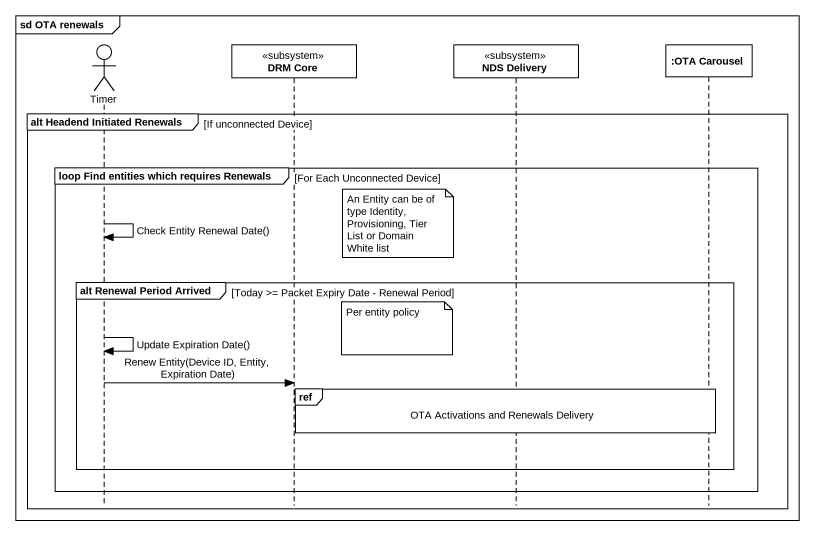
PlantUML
@startuml
mainframe sd OTA renewals
hide footbox
actor Timer
participant "DRM Core" as DRM_Core <<subsystem>>
participant "NDS Delivery" as NDS_Delivery <<subsystem>>
participant ":OTA Carousel" as OTA_Carousel

group alt Headend Initiated Renewals [If unconnected Device]
  group loop Find entities which requires Renewals [For Each Unconnected Device]
    note right of DRM_Core : An Entity can be of type Identity, Provisioning, Tier List or Domain White list
    Timer -> Timer : Check Entity Renewal Date()
    group alt Renewal Period Arrived [Today >= Packet Expiry Date - Renewal Period]
      note right of DRM_Core : Per entity policy
      Timer -> Timer : Update Expiration Date()
      Timer -> DRM_Core : Renew Entity(Device ID, Entity, Expiration Date)
      ref over NDS_Delivery, OTA_Carousel : OTA Activations and Renewals Delivery
    end
  end
end
@enduml
